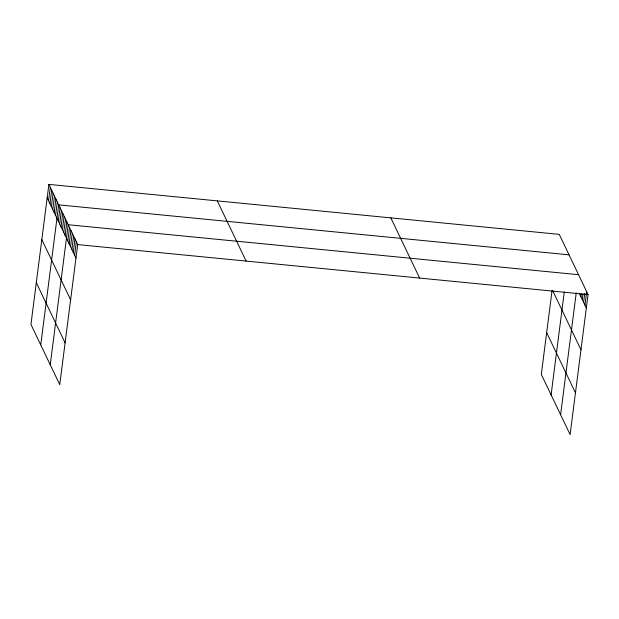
<?xml version="1.0" encoding="UTF-8"?>
<svg xmlns="http://www.w3.org/2000/svg" width="619" height="619" viewBox="0 0 619 619"><rect width="100%" height="100%" fill="white"/><g stroke="black" fill="none" stroke-linecap="round" stroke-linejoin="round"><path stroke-width="0.93" d="M48.893 184.392L30.95 324.433L59.749 384.631L77.692 244.582L48.893 184.392L559.251 234.369L588.05 294.567L570.107 434.608L541.308 374.418L552.063 290.489M48.568 200.749L50.286 187.317M49.969 203.674L51.687 190.242M51.369 206.599L53.087 193.159M52.762 209.524L54.487 196.084M54.163 212.449L55.888 199.008M55.563 215.373L57.281 201.933M40.746 344.899L58.681 204.858L569.039 254.835M58.318 221.13L60.043 207.698M59.679 223.97L61.397 210.53M61.033 226.809L62.759 213.369M62.395 229.641L64.113 216.209M63.749 232.481L65.475 219.049M65.111 235.321L66.829 221.881M50.247 364.761L68.191 224.72L578.548 274.704M67.827 240.992L69.545 227.56M69.181 243.832L70.906 230.4M70.543 246.672L72.261 233.231M71.897 249.511L73.615 236.071M73.251 252.343L74.976 238.911M74.613 255.183L76.33 241.75M551.103 394.883L564.28 292.013M560.605 414.745L576.219 292.888M580.901 296.648L581.241 293.963M582.255 299.488L582.943 294.11M583.616 302.327L584.762 293.367M584.97 305.167L586.696 291.727M77.692 244.582L588.05 294.567M579.539 293.816L586.332 307.999M552.527 290.319L580.978 349.781M546.662 332.635L575.461 392.825M390.829 217.88L419.636 278.07M217.308 200.881L246.107 261.079M47.168 197.825L75.967 258.022M41.813 239.607L70.62 299.805M36.304 282.659L65.103 342.849"/></g></svg>
